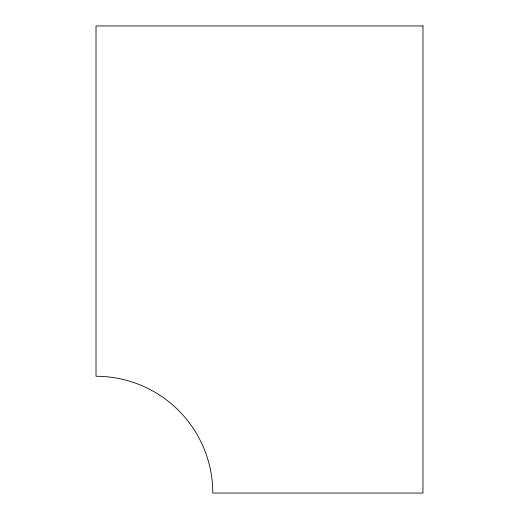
<?xml version="1.0" encoding="UTF-8"?>
<svg xmlns="http://www.w3.org/2000/svg" width="519" height="519" viewBox="0 0 519 519"><rect width="100%" height="100%" fill="white"/><g stroke="black" fill="none" stroke-linecap="round" stroke-linejoin="round"><path stroke-width="0.78" d="M422.985 25.95L96.015 25.95L96.015 376.275A116.775 116.775 0 0 1 212.79 493.05L422.985 493.05L422.985 25.95"/></g></svg>
